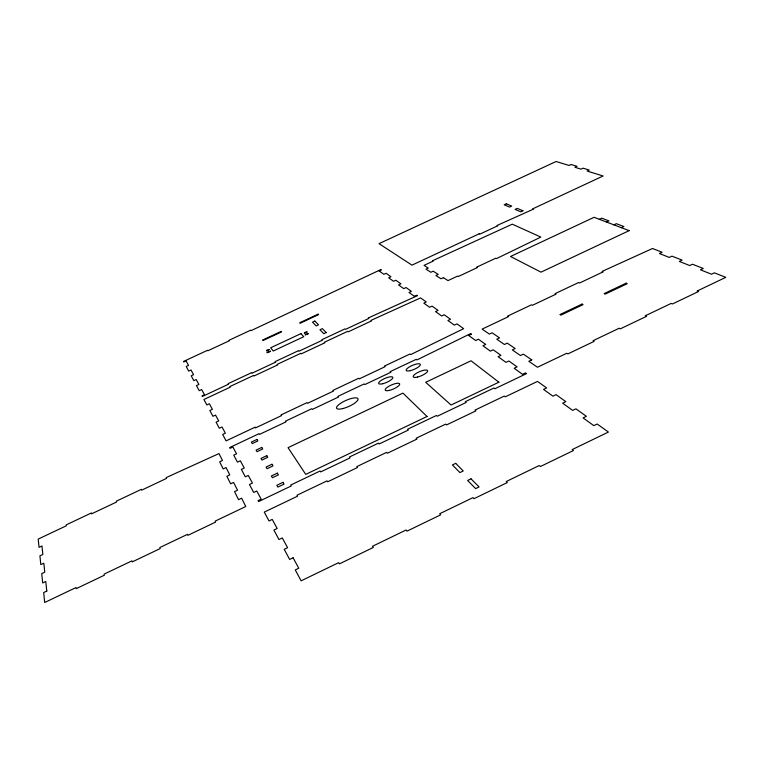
<?xml version="1.0" encoding="UTF-8"?>
<svg xmlns="http://www.w3.org/2000/svg" width="764" height="764" viewBox="0 0 764 764"><rect width="100%" height="100%" fill="white"/><g stroke="black" fill="none" stroke-linecap="round" stroke-linejoin="round"><path stroke-width="1.15" d="M471.359 334.202L468.666 335.482L475.685 340.534L478.426 339.245L485.723 344.449L482.943 345.767L490.383 351.134L493.2 349.797L500.936 355.327L498.08 356.683L505.988 362.375L508.881 361L517.104 366.873L514.162 368.277L522.586 374.35L525.556 372.908L526.549 373.615L494.862 388.742L493.945 388.017L465.305 401.692L466.174 402.447L437.256 416.256L436.435 415.473L407.575 429.253L408.339 430.056L379.192 443.979L378.476 443.149L349.387 457.034L350.046 457.894L320.67 471.923L320.059 471.035L290.74 485.035L291.294 485.942L258.585 501.566L258.079 500.601L261.173 499.131L256.752 490.994L253.705 492.446L249.446 484.5L252.445 483.077L248.29 475.437L245.339 476.841L241.338 469.373L244.251 467.998L240.345 460.807L237.48 462.163L233.708 455.134L236.534 453.797L232.848 447.007L230.069 448.344L229.658 447.57L259.015 433.685L259.464 434.42L285.889 421.919L285.392 421.212L311.779 408.73L312.314 409.418L338.548 397.003L337.974 396.335L364.18 383.948L364.8 384.588L390.843 372.269L390.184 371.648L416.208 359.338L416.905 359.939L470.567 333.629L471.35 334.193M613.893 224.836L616.338 223.69L623.901 226.536L621.428 227.701M414.403 296.337L416.81 295.21L417.45 295.668L368.286 317.967L368.84 318.445L345.586 329.341L345.061 328.854L321.864 339.722L322.351 340.238L298.953 351.201L298.495 350.676L275.145 361.62L275.565 362.165L252.024 373.195L251.633 372.641L228.14 383.652L228.493 384.225L202.317 396.497L201.992 395.895L204.465 394.73L201.648 389.535L199.203 390.681L196.472 385.591L198.888 384.454L196.205 379.527L193.817 380.644L191.22 375.792L193.578 374.694L191.029 369.996L188.698 371.084L186.225 366.462L188.527 365.393L186.082 360.904L183.818 361.974L183.541 361.458L207.522 350.294L207.827 350.772L229.42 340.715L229.095 340.247L250.678 330.191L251.041 330.65L380.883 269.549L381.398 269.921L379.192 270.962M599.339 219.306L601.736 218.179L608.946 220.901L606.53 222.037M379.183 270.953L383.862 274.324L386.106 273.283L390.929 276.721L388.666 277.781L393.555 281.305L395.847 280.235L400.909 283.855L398.588 284.934L403.726 288.639L406.076 287.541L411.385 291.332L409.007 292.45L414.422 296.346M270.551 351.22L267.113 352.681L270.551 351.22M269.272 349.597C266.12 352.844 264.917 349.578 269.272 349.635M308.503 333.496L305.075 334.89L308.503 333.534M307.071 331.958C303.623 335.234 303.022 331.71 307.061 331.996M293.089 557.787L289.651 559.449L284.208 549.297L287.589 547.664L282.298 537.942L278.975 539.537L273.904 530.073L277.17 528.497L272.232 519.415L269.023 520.962L264.277 512.109L297.578 496.18L296.995 495.234L327.021 480.871L327.661 481.788L357.495 467.511L356.807 466.623L386.594 452.374L387.338 453.243L416.934 439.08L416.141 438.249L445.679 424.115L446.539 424.918L475.896 410.879L474.998 410.096L504.307 396.077L505.262 396.831L537.503 381.408L546.652 387.94L543.557 389.42L552.916 396.172L556.068 394.663L565.837 401.644L562.648 403.182L572.656 410.402L575.913 408.836L586.38 416.313L583.075 417.908L593.809 425.643L597.171 424.02L608.411 432.052L572.226 449.566L573.449 450.531L540.406 466.527L539.25 465.534L506.265 481.511L507.353 482.542L474.014 498.682L472.992 497.622L439.701 513.733L440.656 514.841L407.011 531.133L406.123 529.996L372.526 546.26L373.348 547.435L339.397 563.88L338.643 562.667L301.111 580.831L295.267 569.925L298.762 568.235L293.089 557.787M471.025 478.827L467.635 480.47L475.628 488.616L479.066 486.945L471.025 478.827M455.707 463.356L452.422 464.932L459.909 472.572L463.242 470.968L455.707 463.356M277.351 473.136L271.354 475.991L272.385 477.729L278.402 474.864L277.351 473.136M46.805 591.059L43.682 592.558L44.694 602.51L76.008 587.554L76.19 588.672L104.324 575.235L104.095 574.146L131.962 560.843L132.239 561.903L160.173 548.571L159.838 547.54L187.505 534.332L187.877 535.335L215.601 522.099L215.181 521.115L245.788 506.503L241.596 498.204L238.54 499.666L234.538 491.634L237.537 490.201L233.593 482.418L230.632 483.822L226.87 476.278L229.783 474.893L226.077 467.558L223.203 468.924L219.66 461.819L222.486 460.482L218.991 453.568L166.237 477.576L166.533 478.388L141.665 490.154L141.397 489.323L116.376 501.155L116.596 502.005L91.556 513.847L91.374 512.978L66.181 524.897L66.325 525.785L38.2 539.088L39.05 547.358L41.944 545.983L42.86 554.444L39.919 555.839L40.817 564.615L43.806 563.192L44.77 572.179L41.733 573.621L42.698 582.961L45.773 581.49L46.805 591.059M531.754 359.882L528.822 361.276L537.484 367.245L566.802 353.254L567.843 353.913L594.182 341.336L593.093 340.696L619.184 328.243L620.32 328.854L646.468 316.363L645.293 315.78L671.193 303.413L672.415 303.976L698.382 291.581L697.121 291.036L725.8 277.342L714.35 272.834L711.485 274.2L700.473 269.826L703.291 268.479L692.518 264.239L689.739 265.557L679.358 261.441L682.099 260.132L671.948 256.141L669.245 257.42L659.456 253.533L662.121 252.273L652.532 248.491L602.089 271.43L603.073 271.888L579.628 282.986L578.673 282.508L555.075 293.662L555.991 294.159L532.393 305.323L531.515 304.807L507.764 316.038L508.614 316.573L482.113 329.112L489.352 334.097L492.083 332.798L499.541 337.889L496.772 339.206L504.441 344.488L507.248 343.151L515.165 348.556L512.31 349.912L520.456 355.518L523.35 354.143L531.754 359.882M282.938 482.351L276.826 485.264L277.895 487.079L284.017 484.147L282.938 482.351M427.038 416.485L305.724 474.377L288.057 447.666L402.943 393.107L427.038 416.485M498.882 382.201L451.066 405.025L425.701 382.306L471.025 360.78L498.882 382.201M266.789 455.688L261.002 458.438L261.957 460.052L267.763 457.292L266.789 455.688M271.974 464.254L266.082 467.052L267.075 468.733L272.987 465.925L271.974 464.254M254.995 427.229L226.106 440.876L222.658 434.458L225.361 433.178L221.999 426.981L219.325 428.241L216.078 422.167L218.705 420.926L215.515 415.062L212.917 416.284L209.842 410.526L212.402 409.323L209.374 403.764L206.853 404.949L203.921 399.496L230.241 387.157L229.878 386.565L253.638 375.43L254.03 375.993L277.647 364.925L277.217 364.371L300.825 353.302L301.293 353.837L324.767 342.826L324.27 342.31L347.725 331.309L348.26 331.815L371.581 320.87L371.017 320.383L420.572 297.893L426.264 301.961L423.81 303.117L429.588 307.281L432.071 306.106L438.058 310.385L435.547 311.569L441.64 315.962L444.19 314.758L450.512 319.276L447.924 320.498L454.351 325.13L456.977 323.888L463.652 328.663L410.669 354.601L409.991 354.009L384.435 366.08L385.075 366.691L359.281 378.877L358.679 378.247L332.942 390.404L333.505 391.053L307.539 403.325L307.013 402.657L281.104 414.9L281.582 415.587L255.434 427.945L254.995 427.229M256.952 439.443L251.366 442.089L252.254 443.597L257.86 440.943L256.952 439.443M261.785 447.417L256.093 450.12L257.019 451.677L262.721 448.974L261.785 447.417M582.063 304.082L559.907 314.577L560.871 315.131L583.056 304.616L582.063 304.082M626.155 283.186L604.143 293.615L605.174 294.13L627.225 283.683L626.155 283.186M629.144 230.642L540.988 272.156L510.524 256.484L594.077 217.301L629.144 230.642M326.209 332.55L323.802 333.677L319.954 329.752L322.332 328.635L326.209 332.55M443.397 277.676L441.019 278.784L435.891 275.498L438.24 274.4L433.198 271.191L430.877 272.28L425.968 269.138L428.27 268.059L424.039 265.375L433.14 261.126L432.529 260.753L512.281 224.177L540.845 237.088L496.495 258.604L495.76 258.222L476.698 267.152L477.404 267.553L458.257 276.53L457.579 276.11L448 280.598L443.397 277.676M522.929 210.759L520.723 211.79L515.089 209.412L517.276 208.4L522.929 210.759M479.209 233.784L411.968 265.146L379.03 243.659L556.125 161.49L568.999 165.463L571.08 164.499L577.021 166.313L574.92 167.287L580.955 169.15L583.075 168.166L589.264 170.057L587.124 171.05L603.111 175.987L532.604 208.906L533.329 209.202L497.049 225.466L497.736 225.791L479.868 234.118L479.209 233.784M281.133 331.423L262.568 340.076L262.95 340.563L281.544 331.901L281.133 331.423M318.139 314.166L299.66 322.78L300.09 323.248L318.588 314.625L318.139 314.166M314.835 321.052L312.505 322.15L316.181 325.903L318.54 324.805L314.835 321.052M300.93 333.629L270.666 347.773L273.235 351.001L303.757 336.723L300.93 333.629M506.322 203.816L504.173 204.809L509.578 207.082L511.737 206.079L506.322 203.816M342.606 408.616A11.727 3.333 -23.9 0 0 358.058 398.875A11.727 3.333 -23.9 0 0 341.183 402.943A11.727 3.333 -23.9 0 0 342.606 408.616M410.392 370.645A7.716 2.168 -23.2 0 0 420.353 364.361A7.716 2.168 -23.2 0 0 409.007 367.159A7.716 2.168 -23.2 0 0 410.392 370.645M417.526 377.063A7.841 2.235 -23.2 0 0 427.62 370.655A7.841 2.235 -23.2 0 0 416.065 373.481A7.841 2.235 -23.2 0 0 417.526 377.063M382.783 383.719A7.726 2.168 -23.5 0 0 392.849 377.378A7.726 2.168 -23.5 0 0 381.589 380.138A7.726 2.168 -23.5 0 0 382.783 383.719M389.468 390.375A7.86 2.244 -23.5 0 0 399.677 383.9A7.86 2.244 -23.5 0 0 388.207 386.679A7.86 2.244 -23.5 0 0 389.468 390.375"/></g></svg>
